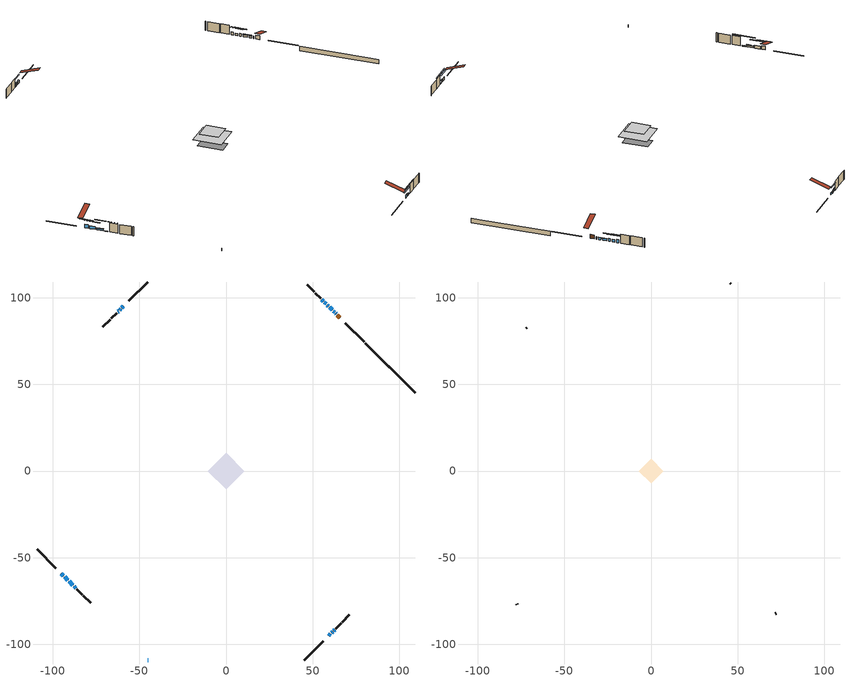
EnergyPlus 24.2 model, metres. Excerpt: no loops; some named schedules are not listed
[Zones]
conditioned space
 floor outside (Floor1 construction): -2.74,0 0,2.74 2.74,0 0,-2.74 z0.56
 floor adiabatic (AdiabaticFloorConstruction): -10.41,0 0,10.41 10.41,0 0,-10.41 z3
 floor foundation (Slab1 construction): -7.17,2.17 -2.17,7.17 7.17,-2.17 2.17,-7.17 z-1.85
 wall outside (RimJoist1 construction): 45.2,-109.12 56.11,-98.21 / -109.12,-45.2 -98.21,-56.11 / -45.2,109.12 -56.11,98.21 / 79.8,74.52 68.89,85.43 z0.56:0.86
 wall outside (AdiabaticWallConstruction 1): 65.78,88.54 64.27,90.05 z0.56:2.59
 wall outside (AdiabaticWallConstruction): 63.62,90.71 63.33,90.99 / -45.2,-109.12 -44.99,-109.12 z0.56:1.78; 59.22,-95.1 60.26,-94.06 / -93.22,-61.1 -91.28,-63.04 z0.56:2.08; 60.92,-93.4 61.53,-92.79 z0.56:1.48; -95.1,-59.22 -93.88,-60.44 z0.56:2.54; 62.68,91.65 61.95,92.37 z0.56:1.68; 61.3,93.02 59.79,94.53 / -59.22,95.1 -60.08,94.24 z0.56:1.63; -90.62,-63.7 -88.36,-65.96 z0.56:1.47; 62.19,-92.14 62.69,-91.63 / -87.7,-66.62 -86.7,-67.62 z0.56:0.87; 59.13,95.19 58.48,95.84 / -60.74,93.58 -61.39,92.93 / -62.04,92.28 -62.51,91.81 z0.56:2.09; 57.83,96.49 56.86,97.46 z0.56:1.83; 56.2,98.12 55.34,98.98 z0.56:2.24
 wall outside (Wall1 construction): 63.35,-90.98 66.42,-87.9 / -86.04,-68.28 -82.96,-71.36 / -63.17,91.15 -66.25,88.07 / 54.68,99.64 51.6,102.72 z0.56:5.44
 wall outside (Wall2 construction): 67.08,-87.24 71.2,-83.12 / -82.31,-72.01 -78.19,-76.13 / -66.9,87.42 -71.02,83.3 / 50.95,103.37 46.83,107.49 z0.56:5.44
 wall foundation (FoundationWall1 construction): 80.46,73.86,-1.85 80.46,73.86,0.56 106.26,48.07,0.56 106.26,48.07,0.4 109.12,45.2,0.4 109.12,45.2,-1.85
 window (WindowConstruction 13): 63.61,90.71 63.33,90.99 z0.56:1.78
 window (WindowConstruction 5): 59.22,-95.1 60.26,-94.06 z0.56:2.08
 window (WindowConstruction 6): 60.92,-93.4 61.53,-92.79 z0.56:1.47
 window (WindowConstruction 7): -95.1,-59.22 -93.88,-60.44 z0.56:2.54
 window (WindowConstruction 8): -93.22,-61.1 -91.28,-63.04 z0.56:2.08
 window (WindowConstruction 9): 62.67,91.65 61.95,92.37 z0.56:1.68
 window (WindowConstruction 10): 61.3,93.02 59.79,94.53 z0.56:1.63
 window (WindowConstruction 11): -59.22,95.1 -60.08,94.24 z0.56:1.63
 window (WindowConstruction 12): -90.62,-63.7 -88.36,-65.96 z0.56:1.47
 window (WindowConstruction 14): -45.2,-109.12 -44.99,-109.12 z0.56:1.78
 window (WindowConstruction 15): 62.19,-92.13 62.69,-91.63 z0.56:0.86
 window (WindowConstruction 16): -87.7,-66.62 -86.7,-67.62 z0.56:0.86
 window (WindowConstruction): 59.13,95.19 58.49,95.84 z0.56:2.08
 window (WindowConstruction 1): 57.83,96.49 56.86,97.46 z0.56:1.83
 window (WindowConstruction 2): 56.2,98.12 55.34,98.98 z0.56:2.24
 window (WindowConstruction 3): -60.74,93.58 -61.39,92.93 z0.56:2.08
 window (WindowConstruction 4): -62.04,92.28 -62.51,91.81 z0.56:2.08
 door (Door): 65.78,88.54 64.27,90.05 z0.56:2.59
 ceiling adiabatic (AdiabaticFloorConstruction): 0,-10.41 10.41,0 0,10.41 -10.41,0 z3
attic - vented
 floor to conditioned space (Floor2 construction Reversed): -7,0 0,7 7,0 0,-7 z5.44
 wall outside (Wall3 construction): 71.86,-82.47 72.17,-82.15 / -77.53,-76.79 -77.22,-77.1 / -71.68,82.64 -71.99,82.33 / 46.17,108.15 45.86,108.46 z0.56:5.44
 roof outside (Roof1 construction): 58.57,-95.76,5.44 51.75,-88.94,8.65 49.95,-90.74,8.65 56.77,-97.55,5.44; -95.76,-58.57,5.44 -88.94,-51.75,8.65 -90.74,-49.95,8.65 -97.55,-56.77,5.44; -58.57,95.76,5.44 -51.75,88.94,8.65 -49.95,90.74,8.65 -56.77,97.55,5.44; 66.43,87.89,5.44 59.62,81.07,8.65 61.41,79.27,8.65 68.23,86.09,5.44
shading: 62.11,-92.21 57.38,-96.94 57.67,-97.24 62.4,-92.5 z4.69; 61.67,-92.65 60.78,-93.54 61.07,-93.83 61.96,-92.94 z1.68; -92.03,-62.29 -96.94,-57.38 -97.24,-57.67 -92.32,-62.58 z5.15; -89.44,-64.89 -95.07,-59.26 -95.36,-59.55 -89.73,-65.18 z4.69; 61.81,92.51 62.82,91.5 63.11,91.8 62.1,92.8 z1.88; 59.65,94.67 61.44,92.88 61.73,93.17 59.94,94.97 z1.83; -60.23,94.09 -59.08,95.24 -59.37,95.53 -60.52,94.39 z1.83; -88.22,-66.1 -90.77,-63.56 -91.06,-63.85 -88.51,-66.39 z1.68; 66.37,-87.96 58.51,-95.81 58.8,-96.1 66.66,-88.25 z6.06; -83.02,-71.3 -91.38,-62.94 -91.67,-63.23 -83.31,-71.59 z6.06; 56.64,97.68 60.98,93.34 61.27,93.64 56.93,97.97 z4.69; 55.01,99.31 59.67,94.65 59.96,94.94 55.3,99.6 z4.44; 53.49,100.83 58.05,96.28 58.34,96.57 53.79,101.12 z4.85; -63.23,91.09 -58.9,95.43 -59.19,95.72 -63.52,91.38 z4.69; -62.65,91.67 -61.9,92.42 -62.19,92.71 -62.95,91.96 z2.29
[Building]
Building 1: Terrain=Suburbs
[Site:Location]
Toronto City Centre_ON: Latitude {deg}=43.63; Longitude {deg}=-79.39; Time Zone {hr}=-5; Elevation {m}=77; Keep Site Location Information=Yes
[Site:GroundTemperature:Shallow]
5.01852, 3.26908, 3.12898, 3.95918, 7.29196, 10.6092, 13.4851, 15.3069, 15.4617, 13.9799, 11.1774, 7.9619
[Site:WaterMainsTemperature]
Calculation Method=Schedule; Temperature Schedule=mains temperature schedule
[Material] Roughness=Rough; Thermal Absorptance=0.9
Name | Thickness {m} | Conductivity {W/m-K} | Density {kg/m3} | Specific Heat {J/kg-K} | Solar Absorptance | Visible Absorptance
asphalt or fiberglass shingles | 0.00635 | 0.162714 | 1121.4 | 1465.45 | 0.4 | 0.4
ceiling loosefill ins | 0.169333 | 0.0480833 | 16.02 | 1046.75 | 0.7 | 0.7
ceiling stud and cavity | 0.1397 | 0.0971079 | 65.682 | 1177.47 | 0.7 | 0.7
concrete 4.0 in. | 0.1016 | 1.803125 | 2242.8 | 837.4 | 0.7 | 0.7
concrete 8.0 in. | 0.2032 | 1.803125 | 2242.8 | 837.4 | 0.7 | 0.7
door material | 0.04445 | 0.053851 | 512.64 | 1214.23 | 0.7 | 0.7
exterior vertical ins | 0.0513185 | 0.029427 | 32.04 | 1214.23 | 0.7 | 0.7
floor covering | 0.0127 | 0.0433444 | 54.468 | 1339.84 | 0.6 | 0.6
floor rigid ins | 0.103632 | 0.029427 | 32.04 | 1214.23 | 0.7 | 0.7
floor rigid ins 1; wall rigid ins 1 | 0.512978 | 0.029427 | 32.04 | 1214.23 | 0.7 | 0.7
floor stud and cavity | 0.1397 | 0.122586 | 92.3553 | 1139.71 | 0.7 | 0.7
floor stud and cavity 1 | 0.1397 | 1.75129 | 37.0049 | 1207.88 | 0.7 | 0.7
furniture material conditioned space 1 | 0.1524 | 0.115458 | 640.8 | 1214.23 | 0.6 | 0.6
gypsum board | 0.0127 | 0.160291 | 801 | 837.4 | 0.6 | 0.6
gypsum board 1 | 0.0127 | 0.160291 | 801 | 837.4 | 0.7 | 0.7
osb sheathing 0.5 in. | 0.0127 | 0.115458 | 512.64 | 1214.23 | 0.7 | 0.7
osb sheathing 0.75 in. | 0.01905 | 0.115458 | 512.64 | 1214.23 | 0.7 | 0.7
osb sheathing 2.0 in. | 0.0508 | 0.115458 | 512.64 | 1214.23 | 0.7 | 0.7
rim joist rigid ins; wall rigid ins | 0.051816 | 0.029427 | 32.04 | 1214.23 | 0.7 | 0.7
rim joist stud and cavity | 0.0508 | 0.0347766 | 125.044 | 1163.47 | 0.6 | 0.6
slab rigid ins | 0.00623191 | 0.029427 | 32.04 | 1214.23 | 0.7 | 0.7
wall stud and cavity | 0.1397 | 0.162248 | 139.0536 | 1170.24 | 0.7 | 0.7
wall stud and cavity 1 | 0.1397 | 0.161917 | 139.0536 | 1170.24 | 0.7 | 0.7
wall stud and cavity 2 | 0.0889 | 6.9971 | 50.32683 | 1063.81 | 0.6 | 0.6
wall stud and cavity 3 | 0.0889 | 0.380278 | 52.3479 | 1209.89 | 0.7 | 0.7
wall stud and cavity 4 | 0.0889 | 0.391764 | 83.0341 | 1211.67 | 0.7 | 0.7
wood siding | 0.0254 | 0.102417 | 544.68 | 1172.36 | 0.4 | 0.4
wood siding 1 | 0.00254 | 0.102417 | 544.68 | 1172.36 | 0.4 | 0.4
wood siding 2; wood siding 3; wood siding 4 | 0.0254 | 0.102417 | 544.68 | 1172.36 | 0.7 | 0.7
[WindowMaterial:SimpleGlazingSystem]
Name | U-Factor {W/m2-K} | Solar Heat Gain Coefficient
WindowMaterial | 2.961077 | 0.6
WindowMaterial 1 | 2.87193 | 0.67
WindowMaterial 10 | 2.8867 | 0.66
WindowMaterial 11 | 2.90373 | 0.64
WindowMaterial 12 | 3.07975 | 0.51
WindowMaterial 13 | 2.99685 | 0.54
WindowMaterial 14 | 3.03943 | 0.5
WindowMaterial 2 | 2.86512 | 0.68
WindowMaterial 3 | 2.91622 | 0.64
WindowMaterial 4 | 2.85944 | 0.68
WindowMaterial 5 | 2.91622 | 0.63
WindowMaterial 6 | 2.94631 | 0.59
WindowMaterial 7 | 2.86285 | 0.68
WindowMaterial 8 | 2.95483 | 0.6
WindowMaterial 9 | 2.86625 | 0.68
[Construction]
AdiabaticFloorConstruction: floor stud and cavity 1, floor rigid ins 1, osb sheathing 0.75 in., floor covering
AdiabaticWallConstruction: wood siding 3, wall rigid ins 1, wall stud and cavity 3, gypsum board
AdiabaticWallConstruction 1: wood siding 4, wall rigid ins 1, wall stud and cavity 3, gypsum board
Door: door material
Floor1 construction: floor stud and cavity, floor rigid ins, osb sheathing 0.75 in., floor covering
Floor2 construction Reversed: gypsum board, ceiling stud and cavity, ceiling loosefill ins
FoundationWall1 construction: concrete 8.0 in., gypsum board 1
furniture construction conditioned space 1: furniture material conditioned space 1
PartitionWallConstruction: gypsum board, wall stud and cavity 4, gypsum board
RimJoist1 construction: wood siding 2, rim joist rigid ins, osb sheathing 2.0 in., rim joist stud and cavity
Roof1 construction: asphalt or fiberglass shingles
Slab1 construction: slab rigid ins, concrete 4.0 in.
Wall1 construction: wood siding, wall rigid ins, osb sheathing 0.5 in., wall stud and cavity, gypsum board
Wall2 construction: wood siding, wall rigid ins, osb sheathing 0.5 in., wall stud and cavity 1, gypsum board
Wall3 construction: wood siding 1, wall stud and cavity 2
WindowConstruction; WindowConstruction 3: WindowMaterial
WindowConstruction 1: WindowMaterial 1
WindowConstruction 10: WindowMaterial 9
WindowConstruction 11: WindowMaterial 10
WindowConstruction 12: WindowMaterial 11
WindowConstruction 13: WindowMaterial 12
WindowConstruction 14: WindowMaterial 13
WindowConstruction 15; WindowConstruction 16: WindowMaterial 14
WindowConstruction 2: WindowMaterial 2
WindowConstruction 4: WindowMaterial 3
WindowConstruction 5: WindowMaterial 4
WindowConstruction 6: WindowMaterial 5
WindowConstruction 7: WindowMaterial 6
WindowConstruction 8: WindowMaterial 7
WindowConstruction 9: WindowMaterial 8
[Zone] Multiplier=1; Part of Total Floor Area=Yes
Name | Volume {m3}
attic - vented | 51.108
conditioned space | 818.8
[Space]
Name | Zone | Volume {m3}
attic - vented 1 | attic - vented | 51.108
conditioned space 1 | conditioned space | 818.8
[ZoneInfiltration:EffectiveLeakageArea]
infil attic - vented 1: Zone or Space=attic - vented 1; Schedule=Always On Discrete; Effective Air Leakage Area {cm2}=4125.05; Stack Coefficient=0.000562589; Wind Coefficient=1.60257e-05
[ZoneMixing]
whole house fan mix: Zone or Space=attic - vented; Schedule=Always On Continuous; Design Flow Rate Calculation Method=Flow/Zone; Design Flow Rate {m3/s}=0; Source Zone or Space=conditioned space
[SurfaceProperty:ExposedFoundationPerimeter]
Slab1: Exposed Perimeter Calculation Method=TotalExposedPerimeter; Total Exposed Perimeter {m}=40.538
[InternalMass] Zone or ZoneList=conditioned space; Space or SpaceList=conditioned space 1
Name | Construction | Surface Area {m2}
furniture mass conditioned space 1 | furniture construction conditioned space 1 | 129.968
partition wall mass | PartitionWallConstruction | 324.92
[Lights]
interior lighting: Zone or ZoneList or Space or SpaceList=conditioned space 1; Schedule=interior lighting schedule; Design Level Calculation Method=LightingLevel; Lighting Level {W}=343.2; Return Air Fraction=0; Fraction Radiant=0.6; Fraction Visible=0.2; Fraction Replaceable=1
[People]
occupants: Zone or ZoneList or Space or SpaceList=conditioned space 1; Number of People Schedule=occupants schedule; Number of People Calculation Method=People; Number of People=3; Fraction Radiant=0.314171; Sensible Heat Fraction=0.56303; Activity Level Schedule=occupants activity schedule; Carbon Dioxide Generation Rate {m3/s-W}=0; Enable ASHRAE 55 Comfort Warnings=No; Mean Radiant Temperature Calculation Type=EnclosureAveraged
[ElectricEquipment] Zone or ZoneList or Space or SpaceList=conditioned space 1; Design Level Calculation Method=EquipmentLevel
Name | Schedule | Design Level {W} | Fraction Latent | Fraction Radiant | Fraction Lost
clothes dryer | clothes dryer schedule | 140.772 | 0.015 | 0.081 | 0.85
clothes washer | clothes washer schedule | 32.1985 | 0.03 | 0.162 | 0.7
cooking range | cooking range schedule | 215.147 | 0.08 | 0.432 | 0.2
dishwasher | dishwasher schedule | 66.8632 | 0.3 | 0.18 | 0.4
fridge | fridge schedule | 72.9452 | 0 | 0.6 | 0
mech vent bath fan 0 | mech vent bath fan 0 schedule | 50.2 | 0 | 0 | 1
mech vent bath fan 1 | mech vent bath fan 1 schedule | 50.2 | 0 | 0 | 1
mech vent house fan | mech vent house fan schedule | 0 | 0 | 0 | 1
mech vent house fan cfis | mech vent house fan cfis schedule | 0 | 0 | 0 | 0
mech vent range fan 0 | mech vent range fan 0 schedule | 57 | 0 | 0 | 1
misc plug loads | misc plug loads schedule | 494.7 | 0.045 | 0.513 | 0.1
whole house fan | Always On Discrete | 0 | 0 | 0 | 1
[OtherEquipment] Zone or ZoneList or Space or SpaceList=conditioned space 1; Design Level Calculation Method=EquipmentLevel
Name | Fuel Type | Schedule | Design Level {W} | Fraction Latent | Fraction Radiant | Fraction Lost
clothes dryer 1 | Electricity | clothes dryer schedule | 0 | 0.015 | 0.081 | 0.85
cooking range 1 | Electricity | cooking range schedule | 0 | 0.08 | 0.432 | 0.2
general water use latent | None | general water use schedule | 62.594 | 1 | 0 | 0
general water use sensible | None | general water use schedule | -61.6891 | 0 | 0.6 | 0
mech vent house fan latent load | None | Always On Discrete | 0 | 1 | 0 | 0
mech vent house fan sensible load | None | Always On Discrete | 0 | 0 | 0 | 0
water heater energy adjustment1 | NaturalGas | Always On Discrete | 0.01 | 0 | 0 | 1
[ZoneInfiltration:DesignFlowRate] Zone or ZoneList or Space or SpaceList=conditioned space 1; Schedule=Always On Discrete; Design Flow Rate Calculation Method=Flow/Zone; Design Flow Rate {m3/s}=0
infil flow; natural vent flow; whole house fan flow
[Foundation:Kiva]
Foundation Kiva 1: Initial Indoor Air Temperature {C}=18; Wall Height Above Grade {m}=0.559979; Wall Depth Below Slab {m}=0.2032; Custom Block Material Name 1=exterior vertical ins; Custom Block Depth 1 {m}=2.40999; Custom Block X Position 1 {m}=0.2159; Custom Block Z Position 1 {m}=0
[Foundation:Kiva:Settings]
Soil Conductivity {W/m-K}=0.849921; Soil Density {kg/m3}=1842.3; Soil Specific Heat {J/kg-K}=418.7; Ground Solar Absorptivity=0.9; Ground Thermal Absorptivity=0.9; Ground Surface Roughness {m}=0.03; Far-Field Width {m}=40; Deep-Ground Boundary Condition=ZeroFlux; Deep-Ground Depth {m}=40; Minimum Cell Dimension {m}=0.2; Maximum Cell Growth Coefficient=3; Simulation Timestep=Timestep
[Exterior:Lights]
exterior lighting: Schedule=exterior lighting schedule; Design Level {W}=75.6
[Schedule:Constant]
Name | Hourly Value
Always On Continuous; mech vent house fan schedule; mech vent house fan cfis schedule; Always On Discrete | 1
occupants activity schedule | 117.228
fridge schedule | 0
[Schedule:Week:Daily]
interior lighting schedule Week Rule - Jan1-Jan27: interior lighting schedule day, interior lighting schedule day, interior lighting schedule day, interior lighting schedule day, interior lighting schedule day, interior lighting schedule day, interior lighting schedule day, interior lighting schedule default day, interior lighting schedule default day, interior lighting schedule default day, interior lighting schedule default day, interior lighting schedule default day
interior lighting schedule Week Rule - Jan28-Feb3: interior lighting schedule day, interior lighting schedule day, interior lighting schedule day, interior lighting schedule day, interior lighting schedule day 1, interior lighting schedule day 1, interior lighting schedule day 1, interior lighting schedule default day, interior lighting schedule default day, interior lighting schedule default day, interior lighting schedule default day, interior lighting schedule default day
interior lighting schedule Week Rule - Feb4-Feb24: interior lighting schedule day 1, interior lighting schedule day 1, interior lighting schedule day 1, interior lighting schedule day 1, interior lighting schedule day 1, interior lighting schedule day 1, interior lighting schedule day 1, interior lighting schedule default day, interior lighting schedule default day, interior lighting schedule default day, interior lighting schedule default day, interior lighting schedule default day
interior lighting schedule Week Rule - Feb25-Mar3: interior lighting schedule day 1, interior lighting schedule day 1, interior lighting schedule day 1, interior lighting schedule day 1, interior lighting schedule day 2, interior lighting schedule day 2, interior lighting schedule day 2, interior lighting schedule default day, interior lighting schedule default day, interior lighting schedule default day, interior lighting schedule default day, interior lighting schedule default day
interior lighting schedule Week Rule - Mar4-Mar31: interior lighting schedule day 2, interior lighting schedule day 2, interior lighting schedule day 2, interior lighting schedule day 2, interior lighting schedule day 2, interior lighting schedule day 2, interior lighting schedule day 2, interior lighting schedule default day, interior lighting schedule default day, interior lighting schedule default day, interior lighting schedule default day, interior lighting schedule default day
interior lighting schedule Week Rule - Apr1-Apr28: interior lighting schedule day 3, interior lighting schedule day 3, interior lighting schedule day 3, interior lighting schedule day 3, interior lighting schedule day 3, interior lighting schedule day 3, interior lighting schedule day 3, interior lighting schedule default day, interior lighting schedule default day, interior lighting schedule default day, interior lighting schedule default day, interior lighting schedule default day
interior lighting schedule Week Rule - Apr29-May5: interior lighting schedule day 3, interior lighting schedule day 3, interior lighting schedule day 4, interior lighting schedule day 4, interior lighting schedule day 4, interior lighting schedule day 4, interior lighting schedule day 4, interior lighting schedule default day, interior lighting schedule default day, interior lighting schedule default day, interior lighting schedule default day, interior lighting schedule default day
interior lighting schedule Week Rule - May6-May26: interior lighting schedule day 4, interior lighting schedule day 4, interior lighting schedule day 4, interior lighting schedule day 4, interior lighting schedule day 4, interior lighting schedule day 4, interior lighting schedule day 4, interior lighting schedule default day, interior lighting schedule default day, interior lighting schedule default day, interior lighting schedule default day, interior lighting schedule default day
interior lighting schedule Week Rule - May27-Jun2: interior lighting schedule day 4, interior lighting schedule day 4, interior lighting schedule day 4, interior lighting schedule day 4, interior lighting schedule day 4, interior lighting schedule day 5, interior lighting schedule day 5, interior lighting schedule default day, interior lighting schedule default day, interior lighting schedule default day, interior lighting schedule default day, interior lighting schedule default day
interior lighting schedule Week Rule - Jun3-Jun30: interior lighting schedule day 5, interior lighting schedule day 5, interior lighting schedule day 5, interior lighting schedule day 5, interior lighting schedule day 5, interior lighting schedule day 5, interior lighting schedule day 5, interior lighting schedule default day, interior lighting schedule default day, interior lighting schedule default day, interior lighting schedule default day, interior lighting schedule default day
interior lighting schedule Week Rule - Jul1-Jul28: interior lighting schedule day 6, interior lighting schedule day 6, interior lighting schedule day 6, interior lighting schedule day 6, interior lighting schedule day 6, interior lighting schedule day 6, interior lighting schedule day 6, interior lighting schedule default day, interior lighting schedule default day, interior lighting schedule default day, interior lighting schedule default day, interior lighting schedule default day
interior lighting schedule Week Rule - Jul29-Aug4: interior lighting schedule day 6, interior lighting schedule day 6, interior lighting schedule day 6, interior lighting schedule day 7, interior lighting schedule day 7, interior lighting schedule day 7, interior lighting schedule day 7, interior lighting schedule default day, interior lighting schedule default day, interior lighting schedule default day, interior lighting schedule default day, interior lighting schedule default day
interior lighting schedule Week Rule - Aug5-Aug25: interior lighting schedule day 7, interior lighting schedule day 7, interior lighting schedule day 7, interior lighting schedule day 7, interior lighting schedule day 7, interior lighting schedule day 7, interior lighting schedule day 7, interior lighting schedule default day, interior lighting schedule default day, interior lighting schedule default day, interior lighting schedule default day, interior lighting schedule default day
interior lighting schedule Week Rule - Aug26-Sep1: interior lighting schedule day 7, interior lighting schedule day 7, interior lighting schedule day 7, interior lighting schedule day 7, interior lighting schedule day 7, interior lighting schedule day 7, interior lighting schedule day 8, interior lighting schedule default day, interior lighting schedule default day, interior lighting schedule default day, interior lighting schedule default day, interior lighting schedule default day
interior lighting schedule Week Rule - Sep2-Sep29: interior lighting schedule day 8, interior lighting schedule day 8, interior lighting schedule day 8, interior lighting schedule day 8, interior lighting schedule day 8, interior lighting schedule day 8, interior lighting schedule day 8, interior lighting schedule default day, interior lighting schedule default day, interior lighting schedule default day, interior lighting schedule default day, interior lighting schedule default day
interior lighting schedule Week Rule - Sep30-Oct6: interior lighting schedule day 8, interior lighting schedule day 9, interior lighting schedule day 9, interior lighting schedule day 9, interior lighting schedule day 9, interior lighting schedule day 9, interior lighting schedule day 9, interior lighting schedule default day, interior lighting schedule default day, interior lighting schedule default day, interior lighting schedule default day, interior lighting schedule default day
interior lighting schedule Week Rule - Oct7-Oct27: interior lighting schedule day 9, interior lighting schedule day 9, interior lighting schedule day 9, interior lighting schedule day 9, interior lighting schedule day 9, interior lighting schedule day 9, interior lighting schedule day 9, interior lighting schedule default day, interior lighting schedule default day, interior lighting schedule default day, interior lighting schedule default day, interior lighting schedule default day
interior lighting schedule Week Rule - Oct28-Nov3: interior lighting schedule day 9, interior lighting schedule day 9, interior lighting schedule day 9, interior lighting schedule day 9, interior lighting schedule day 10, interior lighting schedule day 10, interior lighting schedule day 10, interior lighting schedule default day, interior lighting schedule default day, interior lighting schedule default day, interior lighting schedule default day, interior lighting schedule default day
interior lighting schedule Week Rule - Nov4-Nov24: interior lighting schedule day 10, interior lighting schedule day 10, interior lighting schedule day 10, interior lighting schedule day 10, interior lighting schedule day 10, interior lighting schedule day 10, interior lighting schedule day 10, interior lighting schedule default day, interior lighting schedule default day, interior lighting schedule default day, interior lighting schedule default day, interior lighting schedule default day
interior lighting schedule Week Rule - Nov25-Dec1: interior lighting schedule day 10, interior lighting schedule day 10, interior lighting schedule day 10, interior lighting schedule day 10, interior lighting schedule day 10, interior lighting schedule day 10, interior lighting schedule day 11, interior lighting schedule default day, interior lighting schedule default day, interior lighting schedule default day, interior lighting schedule default day, interior lighting schedule default day
interior lighting schedule Week Rule - Dec2-Dec31: interior lighting schedule day 11, interior lighting schedule day 11, interior lighting schedule day 11, interior lighting schedule day 11, interior lighting schedule day 11, interior lighting schedule day 11, interior lighting schedule day 11, interior lighting schedule default day, interior lighting schedule default day, interior lighting schedule default day, interior lighting schedule default day, interior lighting schedule default day
occupants schedule Week Rule - Jan1-Dec31: occupants schedule day, occupants schedule day, occupants schedule day, occupants schedule day, occupants schedule day, occupants schedule day, occupants schedule day, occupants schedule default day, occupants schedule default day, occupants schedule default day, occupants schedule default day, occupants schedule default day
clothes dryer schedule Week Rule - Jan1-Dec31: clothes dryer schedule day, clothes dryer schedule day, clothes dryer schedule day, clothes dryer schedule day, clothes dryer schedule day, clothes dryer schedule day, clothes dryer schedule day, clothes dryer schedule default day, clothes dryer schedule default day, clothes dryer schedule default day, clothes dryer schedule default day, clothes dryer schedule default day
clothes washer schedule Week Rule - Jan1-Dec31: clothes washer schedule day, clothes washer schedule day, clothes washer schedule day, clothes washer schedule day, clothes washer schedule day, clothes washer schedule day, clothes washer schedule day, clothes washer schedule default day, clothes washer schedule default day, clothes washer schedule default day, clothes washer schedule default day, clothes washer schedule default day
cooking range schedule Week Rule - Jan1-Dec31: cooking range schedule day, cooking range schedule day, cooking range schedule day, cooking range schedule day, cooking range schedule day, cooking range schedule day, cooking range schedule day, cooking range schedule default day, cooking range schedule default day, cooking range schedule default day, cooking range schedule default day, cooking range schedule default day
dishwasher schedule Week Rule - Jan1-Dec31: dishwasher schedule day, dishwasher schedule day, dishwasher schedule day, dishwasher schedule day, dishwasher schedule day, dishwasher schedule day, dishwasher schedule day, dishwasher schedule default day, dishwasher schedule default day, dishwasher schedule default day, dishwasher schedule default day, dishwasher schedule default day
mech vent bath fan 0 schedule Week Rule - Jan1-Dec31: mech vent bath fan 0 schedule day, mech vent bath fan 0 schedule day, mech vent bath fan 0 schedule day, mech vent bath fan 0 schedule day, mech vent bath fan 0 schedule day, mech vent bath fan 0 schedule day, mech vent bath fan 0 schedule day, mech vent bath fan 0 schedule default day, mech vent bath fan 0 schedule default day, mech vent bath fan 0 schedule default day, mech vent bath fan 0 schedule default day, mech vent bath fan 0 schedule default day
mech vent bath fan 1 schedule Week Rule - Jan1-Dec31: mech vent bath fan 1 schedule day, mech vent bath fan 1 schedule day, mech vent bath fan 1 schedule day, mech vent bath fan 1 schedule day, mech vent bath fan 1 schedule day, mech vent bath fan 1 schedule day, mech vent bath fan 1 schedule day, mech vent bath fan 1 schedule default day, mech vent bath fan 1 schedule default day, mech vent bath fan 1 schedule default day, mech vent bath fan 1 schedule default day, mech vent bath fan 1 schedule default day
mech vent range fan 0 schedule Week Rule - Jan1-Dec31: mech vent range fan 0 schedule day, mech vent range fan 0 schedule day, mech vent range fan 0 schedule day, mech vent range fan 0 schedule day, mech vent range fan 0 schedule day, mech vent range fan 0 schedule day, mech vent range fan 0 schedule day, mech vent range fan 0 schedule default day, mech vent range fan 0 schedule default day, mech vent range fan 0 schedule default day, mech vent range fan 0 schedule default day, mech vent range fan 0 schedule default day
misc plug loads schedule Week Rule - Jan1-Dec31: misc plug loads schedule day, misc plug loads schedule day, misc plug loads schedule day, misc plug loads schedule day, misc plug loads schedule day, misc plug loads schedule day, misc plug loads schedule day, misc plug loads schedule default day, misc plug loads schedule default day, misc plug loads schedule default day, misc plug loads schedule default day, misc plug loads schedule default day
general water use schedule Week Rule - Jan1-Dec31: general water use schedule day, general water use schedule day, general water use schedule day, general water use schedule day, general water use schedule day, general water use schedule day, general water use schedule day, general water use schedule default day, general water use schedule default day, general water use schedule default day, general water use schedule default day, general water use schedule default day
exterior lighting schedule Week Rule - Jan1-Jan27: exterior lighting schedule day, exterior lighting schedule day, exterior lighting schedule day, exterior lighting schedule day, exterior lighting schedule day, exterior lighting schedule day, exterior lighting schedule day, exterior lighting schedule default day, exterior lighting schedule default day, exterior lighting schedule default day, exterior lighting schedule default day, exterior lighting schedule default day
exterior lighting schedule Week Rule - Jan28-Feb3: exterior lighting schedule day, exterior lighting schedule day, exterior lighting schedule day, exterior lighting schedule day, exterior lighting schedule day 1, exterior lighting schedule day 1, exterior lighting schedule day 1, exterior lighting schedule default day, exterior lighting schedule default day, exterior lighting schedule default day, exterior lighting schedule default day, exterior lighting schedule default day
exterior lighting schedule Week Rule - Feb4-Feb24: exterior lighting schedule day 1, exterior lighting schedule day 1, exterior lighting schedule day 1, exterior lighting schedule day 1, exterior lighting schedule day 1, exterior lighting schedule day 1, exterior lighting schedule day 1, exterior lighting schedule default day, exterior lighting schedule default day, exterior lighting schedule default day, exterior lighting schedule default day, exterior lighting schedule default day
exterior lighting schedule Week Rule - Feb25-Mar3: exterior lighting schedule day 1, exterior lighting schedule day 1, exterior lighting schedule day 1, exterior lighting schedule day 1, exterior lighting schedule day 2, exterior lighting schedule day 2, exterior lighting schedule day 2, exterior lighting schedule default day, exterior lighting schedule default day, exterior lighting schedule default day, exterior lighting schedule default day, exterior lighting schedule default day
exterior lighting schedule Week Rule - Mar4-Mar31: exterior lighting schedule day 2, exterior lighting schedule day 2, exterior lighting schedule day 2, exterior lighting schedule day 2, exterior lighting schedule day 2, exterior lighting schedule day 2, exterior lighting schedule day 2, exterior lighting schedule default day, exterior lighting schedule default day, exterior lighting schedule default day, exterior lighting schedule default day, exterior lighting schedule default day
exterior lighting schedule Week Rule - Apr1-Apr28: exterior lighting schedule day 3, exterior lighting schedule day 3, exterior lighting schedule day 3, exterior lighting schedule day 3, exterior lighting schedule day 3, exterior lighting schedule day 3, exterior lighting schedule day 3, exterior lighting schedule default day, exterior lighting schedule default day, exterior lighting schedule default day, exterior lighting schedule default day, exterior lighting schedule default day
exterior lighting schedule Week Rule - Apr29-May5: exterior lighting schedule day 3, exterior lighting schedule day 3, exterior lighting schedule day 4, exterior lighting schedule day 4, exterior lighting schedule day 4, exterior lighting schedule day 4, exterior lighting schedule day 4, exterior lighting schedule default day, exterior lighting schedule default day, exterior lighting schedule default day, exterior lighting schedule default day, exterior lighting schedule default day
exterior lighting schedule Week Rule - May6-May26: exterior lighting schedule day 4, exterior lighting schedule day 4, exterior lighting schedule day 4, exterior lighting schedule day 4, exterior lighting schedule day 4, exterior lighting schedule day 4, exterior lighting schedule day 4, exterior lighting schedule default day, exterior lighting schedule default day, exterior lighting schedule default day, exterior lighting schedule default day, exterior lighting schedule default day
exterior lighting schedule Week Rule - May27-Jun2: exterior lighting schedule day 4, exterior lighting schedule day 4, exterior lighting schedule day 4, exterior lighting schedule day 4, exterior lighting schedule day 4, exterior lighting schedule day 5, exterior lighting schedule day 5, exterior lighting schedule default day, exterior lighting schedule default day, exterior lighting schedule default day, exterior lighting schedule default day, exterior lighting schedule default day
exterior lighting schedule Week Rule - Jun3-Jun30: exterior lighting schedule day 5, exterior lighting schedule day 5, exterior lighting schedule day 5, exterior lighting schedule day 5, exterior lighting schedule day 5, exterior lighting schedule day 5, exterior lighting schedule day 5, exterior lighting schedule default day, exterior lighting schedule default day, exterior lighting schedule default day, exterior lighting schedule default day, exterior lighting schedule default day
[Schedule:Year]
interior lighting schedule: interior lighting schedule Week Rule - Jan1-Jan27, 1, 1, 1, 27, interior lighting schedule Week Rule - Jan28-Feb3, 1, 28, 2, 3, interior lighting schedule Week Rule - Feb4-Feb24, 2, 4, 2, 24, interior lighting schedule Week Rule - Feb25-Mar3, 2, 25, 3, 3, interior lighting schedule Week Rule - Mar4-Mar31, 3, 4, 3, 31, interior lighting schedule Week Rule - Apr1-Apr28, 4, 1, 4, 28, interior lighting schedule Week Rule - Apr29-May5, 4, 29, 5, 5, interior lighting schedule Week Rule - May6-May26, 5, 6, 5, 26, interior lighting schedule Week Rule - May27-Jun2, 5, 27, 6, 2, interior lighting schedule Week Rule - Jun3-Jun30, 6, 3, 6, 30, interior lighting schedule Week Rule - Jul1-Jul28, 7, 1, 7, 28, interior lighting schedule Week Rule - Jul29-Aug4, 7, 29, 8, 4, interior lighting schedule Week Rule - Aug5-Aug25, 8, 5, 8, 25, interior lighting schedule Week Rule - Aug26-Sep1, 8, 26, 9, 1, interior lighting schedule Week Rule - Sep2-Sep29, 9, 2, 9, 29, interior lighting schedule Week Rule - Sep30-Oct6, 9, 30, 10, 6, interior lighting schedule Week Rule - Oct7-Oct27, 10, 7, 10, 27, interior lighting schedule Week Rule - Oct28-Nov3, 10, 28, 11, 3, interior lighting schedule Week Rule - Nov4-Nov24, 11, 4, 11, 24, interior lighting schedule Week Rule - Nov25-Dec1, 11, 25, 12, 1, interior lighting schedule Week Rule - Dec2-Dec31, 12, 2, 12, 31
occupants schedule: occupants schedule Week Rule - Jan1-Dec31, 1, 1, 12, 31
clothes dryer schedule: clothes dryer schedule Week Rule - Jan1-Dec31, 1, 1, 12, 31
clothes washer schedule: clothes washer schedule Week Rule - Jan1-Dec31, 1, 1, 12, 31
cooking range schedule: cooking range schedule Week Rule - Jan1-Dec31, 1, 1, 12, 31
dishwasher schedule: dishwasher schedule Week Rule - Jan1-Dec31, 1, 1, 12, 31
mech vent bath fan 0 schedule: mech vent bath fan 0 schedule Week Rule - Jan1-Dec31, 1, 1, 12, 31
mech vent bath fan 1 schedule: mech vent bath fan 1 schedule Week Rule - Jan1-Dec31, 1, 1, 12, 31
mech vent range fan 0 schedule: mech vent range fan 0 schedule Week Rule - Jan1-Dec31, 1, 1, 12, 31
misc plug loads schedule: misc plug loads schedule Week Rule - Jan1-Dec31, 1, 1, 12, 31
general water use schedule: general water use schedule Week Rule - Jan1-Dec31, 1, 1, 12, 31
exterior lighting schedule: exterior lighting schedule Week Rule - Jan1-Jan27, 1, 1, 1, 27, exterior lighting schedule Week Rule - Jan28-Feb3, 1, 28, 2, 3, exterior lighting schedule Week Rule - Feb4-Feb24, 2, 4, 2, 24, exterior lighting schedule Week Rule - Feb25-Mar3, 2, 25, 3, 3, exterior lighting schedule Week Rule - Mar4-Mar31, 3, 4, 3, 31, exterior lighting schedule Week Rule - Apr1-Apr28, 4, 1, 4, 28, exterior lighting schedule Week Rule - Apr29-May5, 4, 29, 5, 5, exterior lighting schedule Week Rule - May6-May26, 5, 6, 5, 26, exterior lighting schedule Week Rule - May27-Jun2, 5, 27, 6, 2, exterior lighting schedule Week Rule - Jun3-Jun30, 6, 3, 6, 30, exterior lighting schedule Week Rule - Jul1-Jul28, 7, 1, 7, 28, exterior lighting schedule Week Rule - Jul29-Aug4, 7, 29, 8, 4, exterior lighting schedule Week Rule - Aug5-Aug25, 8, 5, 8, 25, exterior lighting schedule Week Rule - Aug26-Sep1, 8, 26, 9, 1, exterior lighting schedule Week Rule - Sep2-Sep29, 9, 2, 9, 29, exterior lighting schedule Week Rule - Sep30-Oct6, 9, 30, 10, 6, exterior lighting schedule Week Rule - Oct7-Oct27, 10, 7, 10, 27, exterior lighting schedule Week Rule - Oct28-Nov3, 10, 28, 11, 3, exterior lighting schedule Week Rule - Nov4-Nov24, 11, 4, 11, 24, exterior lighting schedule Week Rule - Nov25-Dec1, 11, 25, 12, 1, exterior lighting schedule Week Rule - Dec2-Dec31, 12, 2, 12, 31
[Schedule:Compact]
mains temperature schedule: Through: 01/01, For: AllDays, Until: 24:00, 8.80333, Through: 01/02, For: AllDays, Until: 24:00, 8.74333, Through: 01/03, For: AllDays, Until: 24:00, 8.68389, Through: 01/04, For: AllDays, Until: 24:00, 8.62611, Through: 01/05, For: AllDays, Until: 24:00, 8.56944, Through: 01/06, For: AllDays, Until: 24:00, 8.51389, Through: 01/07, For: AllDays, Until: 24:00, 8.45944, Through: 01/08, For: AllDays, Until: 24:00, 8.40611, Through: 01/09, For: AllDays, Until: 24:00, 8.35389, Through: 01/10, For: AllDays, Until: 24:00, 8.30278, Through: 01/11, For: AllDays, Until: 24:00, 8.25333, Through: 01/12, For: AllDays, Until: 24:00, 8.205, Through: 01/13, For: AllDays, Until: 24:00, 8.15778, Through: 01/14, For: AllDays, Until: 24:00, 8.11222, Through: 01/15, For: AllDays, Until: 24:00, 8.06778, Through: 01/16, For: AllDays, Until: 24:00, 8.02444, Through: 01/17, For: AllDays, Until: 24:00, 7.98222, Through: 01/18, For: AllDays, Until: 24:00, 7.94167, Through: 01/19, For: AllDays, Until: 24:00, 7.90222, Through: 01/20, For: AllDays, Until: 24:00, 7.86444, Through: 01/21, For: AllDays, Until: 24:00, 7.82778, Through: 01/22, For: AllDays, Until: 24:00, 7.79278, Through: 01/23, For: AllDays, Until: 24:00, 7.75889, Through: 01/24, For: AllDays, Until: 24:00, 7.72667, Through: 01/25, For: AllDays, Until: 24:00, 7.69556, Through: 01/26, For: AllDays, Until: 24:00, 7.66611, Through: 01/27, For: AllDays, Until: 24:00, 7.63778, Through: 01/28, For: AllDays, Until: 24:00, 7.61111, Through: 01/29, For: AllDays, Until: 24:00, 7.58556, Through: 01/30, For: AllDays, Until: 24:00, 7.56167, Through: 01/31, For: AllDays, Until: 24:00, 7.53944, Through: 02/01, For: AllDays, Until: 24:00, 7.51833, Through: 02/02, For: AllDays, Until: 24:00, 7.49889, Through: 02/03, For: AllDays, Until: 24:00, 7.48111, Through: 02/04, For: AllDays, Until: 24:00, 7.46444, Through: 02/05, For: AllDays, Until: 24:00, 7.44944, Through: 02/06, For: AllDays, Until: 24:00, 7.43556, Through: 02/07, For: AllDays, Until: 24:00, 7.42333, Through: 02/08, For: AllDays, Until: 24:00, 7.41278, Through: 02/09, For: AllDays, Until: 24:00, 7.40389, Through: 02/10, For: AllDays, Until: 24:00, 7.39611, Through: 02/11, For: AllDays, Until: 24:00, 7.39, Through: 02/12, For: AllDays, Until: 24:00, 7.38556, Through: 02/13, For: AllDays, Until: 24:00, 7.38222, Through: 02/14, For: AllDays, Until: 24:00, 7.38056, Through: 02/15, For: AllDays, Until: 24:00, 7.38056, Through: 02/16, For: AllDays, Until: 24:00, 7.38222, Through: 02/17, For: AllDays, Until: 24:00, 7.385, Through: 02/18, For: AllDays, Until: 24:00, 7.38944, Through: 02/19, For: AllDays, Until: 24:00, 7.395, Through: 02/20, For: AllDays, Until: 24:00, 7.40278, Through: 02/21, For: AllDays, Until: 24:00, 7.41167, Through: 02/22, For: AllDays, Until: 24:00, 7.42222, Through: 02/23, For: AllDays, Until: 24:00, 7.43389, Through: 02/24, For: AllDays, Until: 24:00, 7.44722, Through: 02/25, For: AllDays, Until: 24:00, 7.46222, Through: 02/26, For: AllDays, Until: 24:00, 7.47833, Through: 02/27, For: AllDays, Until: 24:00, 7.49611, Through: 02/28, For: AllDays, Until: 24:00, 7.51556, Through: 03/01, For: AllDays, Until: 24:00, 7.53667, Through: 03/02, For: AllDays, Until: 24:00, 7.55889, Through: 03/03, For: AllDays, Until: 24:00, 7.58222, Through: 03/04, For: AllDays, Until: 24:00, 7.60722, Through: 03/05, For: AllDays, Until: 24:00, 7.63389, Through: 03/06, For: AllDays, Until: 24:00, 7.66222, Through: 03/07, For: AllDays, Until: 24:00, 7.69111, Through: 03/08, For: AllDays, Until: 24:00, 7.72222, Through: 03/09, For: AllDays, Until: 24:00, 7.75444, Through: 03/10, For: AllDays, Until: 24:00, 7.78778, Through: 03/11, For: AllDays, Until: 24:00, 7.82278, Through: 03/12, For: AllDays, Until: 24:00, 7.85944, Through: 03/13, For: AllDays, Until: 24:00, 7.89722, Through: 03/14, For: AllDays, Until: 24:00, 7.93611, Through: 03/15, For: AllDays, Until: 24:00, 7.97667, Through: 03/16, For: AllDays, Until: 24:00, 8.01833, Through: 03/17, For: AllDays, Until: 24:00, 8.06167, Through: 03/18, For: AllDays, Until: 24:00, 8.10611, Through: 03/19, For: AllDays, Until: 24:00, 8.15167, Through: 03/20, For: AllDays, Until: 24:00, 8.19833, Through: 03/21, For: AllDays, Until: 24:00, 8.24667, Through: 03/22, For: AllDays, Until: 24:00, 8.29611, Through: 03/23, For: AllDays, Until: 24:00, 8.34667, Through: 03/24, For: AllDays, Until: 24:00, 8.39889, Through: 03/25, For: AllDays, Until: 24:00, 8.45167, Through: 03/26, For: AllDays, Until: 24:00, 8.50611, Through: 03/27, For: AllDays, Until: 24:00, 8.56167, Through: 03/28, For: AllDays, Until: 24:00, 8.61833, Through: 03/29, For: AllDays, Until: 24:00, 8.67611, Through: 03/30, For: AllDays, Until: 24:00, 8.735, Through: 03/31, For: AllDays, Until: 24:00, 8.795, Through: 04/01, For: AllDays, Until: 24:00, 8.85611, Through: 04/02, For: AllDays, Until: 24:00, 8.91833, Through: 04/03, For: AllDays, Until: 24:00, 8.98167, Through: 04/04, For: AllDays, Until: 24:00, 9.04556, Through: 04/05, For: AllDays, Until: 24:00, 9.11111, Through: 04/06, For: AllDays, Until: 24:00, 9.17722, Through: 04/07, For: AllDays, Until: 24:00, 9.24444, Through: 04/08, For: AllDays, Until: 24:00, 9.31222, Through: 04/09, For: AllDays, Until: 24:00, 9.38167, Through: 04/10, For: AllDays, Until: 24:00, 9.45167, Through: 04/11, For: AllDays, Until: 24:00, 9.52222, Through: 04/12, For: AllDays, Until: 24:00, 9.59444, Through: 04/13, For: AllDays, Until: 24:00, 9.66667, Through: 04/14, For: AllDays, Until: 24:00, 9.74, Through: 04/15, For: AllDays, Until: 24:00, 9.81444, Through: 04/16, For: AllDays, Until: 24:00, 9.88944, Through: 04/17, For: AllDays, Until: 24:00, 9.96556, Through: 04/18, For: AllDays, Until: 24:00, 10.0417, Through: 04/19, For: AllDays, Until: 24:00, 10.1189, Through: 04/20, For: AllDays, Until: 24:00, 10.1972, Through: 04/21, For: AllDays, Until: 24:00, 10.2756, Through: 04/22, For: AllDays, Until: 24:00, 10.355, Through: 04/23, For: AllDays, Until: 24:00, 10.435, Through: 04/24, For: AllDays, Until: 24:00, 10.515, Through: 04/25, For: AllDays, Until: 24:00, 10.5961, Through: 04/26, For: AllDays, Until: 24:00, 10.6778, Through: 04/27, For: AllDays, Until: 24:00, 10.76, Through: 04/28, For: AllDays, Until: 24:00, 10.8428, Through: 04/29, For: AllDays, Until: 24:00, 10.9261, Through: 04/30, For: AllDays, Until: 24:00, 11.0094, Through: 05/01, For: AllDays, Until: 24:00, 11.0933, Through: 05/02, For: AllDays, Until: 24:00, 11.1778, Through: 05/03, For: AllDays, Until: 24:00, 11.2628, Through: 05/04, For: AllDays, Until: 24:00, 11.3478, Through: 05/05, For: AllDays, Until: 24:00, 11.4333, Through: 05/06, For: AllDays, Until: 24:00, 11.5189, Through: 05/07, For: AllDays, Until: 24:00, 11.605, Through: 05/08, For: AllDays, Until: 24:00, 11.6917, Through: 05/09, For: AllDays, Until: 24:00, 11.7778, Through: 05/10, For: AllDays, Until: 24:00, 11.865, Through: 05/11, For: AllDays, Until: 24:00, 11.9517, Through: 05/12, For: AllDays, Until: 24:00, 12.0389, Through: 05/13, For: AllDays, Until: 24:00, 12.1261, Through: 05/14, For: AllDays, Until: 24:00, 12.2133, Through: 05/15, For: AllDays, Until: 24:00, 12.3006, Through: 05/16, For: AllDays, Until: 24:00, 12.3883, Through: 05/17, For: AllDays, Until: 24:00, 12.4756, Through: 05/18, For: AllDays, Until: 24:00, 12.5628, Through: 05/19, For: AllDays, Until: 24:00, 12.6506, Through: 05/20, For: AllDays, Until: 24:00, 12.7378, Through: 05/21, For: AllDays, Until: 24:00, 12.825, Through: 05/22, For: AllDays, Until: 24:00, 12.9122, Through: 05/23, For: AllDays, Until: 24:00, 12.9994, Through: 05/24, For: AllDays, Until: 24:00, 13.0861, Through: 05/25, For: AllDays, Until: 24:00, 13.1728, Through: 05/26, For: AllDays, Until: 24:00, 13.2594, Through: 05/27, For: AllDays, Until: 24:00, 13.3456, Through: 05/28, For: AllDays, Until: 24:00, 13.4317, Through: 05/29, For: AllDays, Until: 24:00, 13.5172, Through: 05/30, For: AllDays, Until: 24:00, 13.6028, Through: 05/31, For: AllDays, Until: 24:00, 13.6878, Through: 06/01, For: AllDays, Until: 24:00, 13.7722, Through: 06/02, For: AllDays, Until: 24:00, 13.8567, Through: 06/03, For: AllDays, Until: 24:00, 13.9406, Through: 06/04, For: AllDays, Until: 24:00, 14.0239, Through: 06/05, For: AllDays, Until: 24:00, 14.1067, Through: 06/06, For: AllDays, Until: 24:00, 14.1894, Through: 06/07, For: AllDays, Until: 24:00, 14.2711, Through: 06/08, For: AllDays, Until: 24:00, 14.3528, Through: 06/09, For: AllDays, Until: 24:00, 14.4339, Through: 06/10, For: AllDays, Until: 24:00, 14.5139, Through: 06/11, For: AllDays, Until: 24:00, 14.5939, Through: 06/12, For: AllDays, Until: 24:00, 14.6728, Through: 06/13, For: AllDays, Until: 24:00, 14.7511, Through: 06/14, For: AllDays, Until: 24:00, 14.8289, Through: 06/15, For: AllDays, Until: 24:00, 14.9061, Through: 06/16, For: AllDays, Until: 24:00, 14.9822, Through: 06/17, For: AllDays, Until: 24:00, 15.0578, Through: 06/18, For: AllDays, Until: 24:00, 15.1328, Through: 06/19, For: AllDays, Until: 24:00, 15.2067, Through: 06/20, For: AllDays, Until: 24:00, 15.28, Through: 06/21, For: AllDays, Until: 24:00, 15.3522, Through: 06/22, For: AllDays, Until: 24:00, 15.4239, Through: 06/23, For: AllDays, Until: 24:00, 15.4944, Through: 06/24, For: AllDays, Until: 24:00, 15.5639, Through: 06/25, For: AllDays, Until: 24:00, 15.6328, Through: 06/26, For: AllDays, Until: 24:00, 15.7006, Through: 06/27, For: AllDays, Until: 24:00, 15.7678, Through: 06/28, For: AllDays, Until: 24:00, 15.8333, Through: 06/29, For: AllDays, Until: 24:00, 15.8983, Through: 06/30, For: AllDays, Until: 24:00, 15.9622, Through: 07/01, For: AllDays, Until: 24:00, 16.025, Through: 07/02, For: AllDays, Until: 24:00, 16.0872, Through: 07/03, For: AllDays, Until: 24:00, 16.1478, Through: 07/04, For: AllDays, Until: 24:00, 16.2072, Through: 07/05, For: AllDays, Until: 24:00, 16.2661, Through: 07/06, For: AllDays, Until: 24:00, 16.3233, Through: 07/07, For: AllDays, Until: 24:00, 16.3794, Through: 07/08, For: AllDays, Until: 24:00, 16.435, Through: 07/09, For: AllDays, Until: 24:00, 16.4889, Through: 07/10, For: AllDays, Until: 24:00, 16.5417, Through: 07/11, For: AllDays, Until: 24:00, 16.5928, Through: 07/12, For: AllDays, Until: 24:00, 16.6433, Through: 07/13, For: AllDays, Until: 24:00, 16.6922, Through: 07/14, For: AllDays, Until: 24:00, 16.74, Through: 07/15, For: AllDays, Until: 24:00, 16.7867, Through: 07/16, For: AllDays, Until: 24:00, 16.8322, Through: 07/17, For: AllDays, Until: 24:00, 16.8761, Through: 07/18, For: AllDays, Until: 24:00, 16.9189, Through: 07/19, For: AllDays, Until: 24:00, 16.96, Through: 07/20, For: AllDays, Until: 24:00, 17, Through: 07/21, For: AllDays, Until: 24:00, 17.0389, Through: 07/22, For: AllDays, Until: 24:00, 17.0761, Through: 07/23, For: AllDays, Until: 24:00, 17.1122, Through: 07/24, For: AllDays, Until: 24:00, 17.1467, Through: 07/25, For: AllDays, Until: 24:00, 17.18, Through: 07/26, For: AllDays, Until: 24:00, 17.2117, Through: 07/27, For: AllDays, Until: 24:00, 17.2422, Through: 07/28, For: AllDays, Until: 24:00, 17.2711, Through: 07/29, For: AllDays, Until: 24:00, 17.2983, Through: 07/30, For: AllDays, Until: 24:00, 17.3244, Through: 07/31, For: AllDays, Until: 24:00, 17.3494, Through: 08/01, For: AllDays, Until: 24:00, 17.3728, Through: 08/02, For: AllDays, Until: 24:00, 17.3944, Through: 08/03, For: AllDays, Until: 24:00, 17.4144, Through: 08/04, For: AllDays, Until: 24:00, 17.4333, Through: 08/05, For: AllDays, Until: 24:00, 17.4506, Through: 08/06, For: AllDays, Until: 24:00, 17.4667, Through: 08/07, For: AllDays, Until: 24:00, 17.4811, Through: 08/08, For: AllDays, Until: 24:00, 17.4939, Through: 08/09, For: AllDays, Until: 24:00, 17.5056, Through: 08/10, For: AllDays, Until: 24:00, 17.5156, Through: 08/11, For: AllDays, Until: 24:00, 17.5239, Through: 08/12, For: AllDays, Until: 24:00, 17.5311, Through: 08/13, For: AllDays, Until: 24:00, 17.5361, Through: 08/14, For: AllDays, Until: 24:00, 17.54, Through: 08/15, For: AllDays, Until: 24:00, 17.5428, Through: 08/16, For: AllDays, Until: 24:00, 17.5439, Through: 08/17, For: AllDays, Until: 24:00, 17.5433, Through: 08/18, For: AllDays, Until: 24:00, 17.5411, Through: 08/19, For: AllDays, Until: 24:00, 17.5372, Through: 08/20, For: AllDays, Until: 24:00, 17.5322, Through: 08/21, For: AllDays, Until: 24:00, 17.5256, Through: 08/22, For: AllDays, Until: 24:00, 17.5178, Through: 08/23, For: AllDays, Until: 24:00, 17.5083, Through: 08/24, For: AllDays, Until: 24:00, 17.4972, Through: 08/25, For: AllDays, Until: 24:00, 17.4844, Through: 08/26, For: AllDays, Until: 24:00, 17.4706, Through: 08/27, For: AllDays, Until: 24:00, 17.455, Through: 08/28, For: AllDays, Until: 24:00, 17.4378, Through: 08/29, For: AllDays, Until: 24:00, 17.4194, Through: 08/30, For: AllDays, Until: 24:00, 17.3994, Through: 08/31, For: AllDays, Until: 24:00, 17.3778, Through: 09/01, For: AllDays, Until: 24:00, 17.355, Through: 09/02, For: AllDays, Until: 24:00, 17.3311, Through: 09/03, For: AllDays, Until: 24:00, 17.305, Through: 09/04, For: AllDays, Until: 24:00, 17.2778, Through: 09/05, For: AllDays, Until: 24:00, 17.2494, Through: 09/06, For: AllDays, Until: 24:00, 17.2194, Through: 09/07, For: AllDays, Until: 24:00, 17.1878, Through: 09/08, For: AllDays, Until: 24:00, 17.155, Through: 09/09, For: AllDays, Until: 24:00, 17.1206, Through: 09/10, For: AllDays, Until: 24:00, 17.085, Through: 09/11, For: AllDays, Until: 24:00, 17.0483, Through: 09/12, For: AllDays, Until: 24:00, 17.01, Through: 09/13, For: AllDays, Until: 24:00, 16.97, Through: 09/14, For: AllDays, Until: 24:00, 16.9289, Through: 09/15, For: AllDays, Until: 24:00, 16.8867, Through: 09/16, For: AllDays, Until: 24:00, 16.8428, Through: 09/17, For: AllDays, Until: 24:00, 16.7983, Through: 09/18, For: AllDays, Until: 24:00, 16.7517, Through: 09/19, For: AllDays, Until: 24:00, 16.7044, Through: 09/20, For: AllDays, Until: 24:00, 16.6556, Through: 09/21, For: AllDays, Until: 24:00, 16.6056, Through: 09/22, For: AllDays, Until: 24:00, 16.5544, Through: 09/23, For: AllDays, Until: 24:00, 16.5017, Through: 09/24, For: AllDays, Until: 24:00, 16.4483, Through: 09/25, For: AllDays, Until: 24:00, 16.3933, Through: 09/26, For: AllDays, Until: 24:00, 16.3372, Through: 09/27, For: AllDays, Until: 24:00, 16.2806, Through: 09/28, For: AllDays, Until: 24:00, 16.2222, Through: 09/29, For: AllDays, Until: 24:00, 16.1628, Through: 09/30, For: AllDays, Until: 24:00, 16.1022, Through: 10/01, For: AllDays, Until: 24:00, 16.0406, Through: 10/02, For: AllDays, Until: 24:00, 15.9778, Through: 10/03, For: AllDays, Until: 24:00, 15.9144, Through: 10/04, For: AllDays, Until: 24:00, 15.8494, Through: 10/05, For: AllDays, Until: 24:00, 15.7839, Through: 10/06, For: AllDays, Until: 24:00, 15.7172, Through: 10/07, For: AllDays, Until: 24:00, 15.6494, Through: 10/08, For: AllDays, Until: 24:00, 15.5811, Through: 10/09, For: AllDays, Until: 24:00, 15.5117, Through: 10/10, For: AllDays, Until: 24:00, 15.4411, Through: 10/11, For: AllDays, Until: 24:00, 15.37, Through: 10/12, For: AllDays, Until: 24:00, 15.2978, Through: 10/13, For: AllDays, Until: 24:00, 15.225, Through: 10/14, For: AllDays, Until: 24:00, 15.1511, Through: 10/15, For: AllDays, Until: 24:00, 15.0767, Through: 10/16, For: AllDays, Until: 24:00, 15.0011, Through: 10/17, For: AllDays, Until: 24:00, 14.925, Through: 10/18, For: AllDays, Until: 24:00, 14.8483, Through: 10/19, For: AllDays, Until: 24:00, 14.7706, Through: 10/20, For: AllDays, Until: 24:00, 14.6922, Through: 10/21, For: AllDays, Until: 24:00, 14.6133, Through: 10/22, For: AllDays, Until: 24:00, 14.5339, Through: 10/23, For: AllDays, Until: 24:00, 14.4539, Through: 10/24, For: AllDays, Until: 24:00, 14.3728, Through: 10/25, For: AllDays, Until: 24:00, 14.2917, Through: 10/26, For: AllDays, Until: 24:00, 14.21, Through: 10/27, For: AllDays, Until: 24:00, 14.1272, Through: 10/28, For: AllDays, Until: 24:00, 14.0444, Through: 10/29, For: AllDays, Until: 24:00, 13.9611, Through: 10/30, For: AllDays, Until: 24:00, 13.8772, Through: 10/31, For: AllDays, Until: 24:00, 13.7933, Through: 11/01, For: AllDays, Until: 24:00, 13.7089, Through: 11/02, For: AllDays, Until: 24:00, 13.6239, Through: 11/03, For: AllDays, Until: 24:00, 13.5383, Through: 11/04, For: AllDays, Until: 24:00, 13.4528, Through: 11/05, For: AllDays, Until: 24:00, 13.3667, Through: 11/06, For: AllDays, Until: 24:00, 13.2806, Through: 11/07, For: AllDays, Until: 24:00, 13.1944, Through: 11/08, For: AllDays, Until: 24:00, 13.1078, Through: 11/09, For: AllDays, Until: 24:00, 13.0206, Through: 11/10, For: AllDays, Until: 24:00, 12.9339, Through: 11/11, For: AllDays, Until: 24:00, 12.8467, Through: 11/12, For: AllDays, Until: 24:00, 12.7594, Through: 11/13, For: AllDays, Until: 24:00, 12.6722, Through: 11/14, For: AllDays, Until: 24:00, 12.5844, Through: 11/15, For: AllDays, Until: 24:00, 12.4972, Through: 11/16, For: AllDays, Until: 24:00, 12.41, Through: 11/17, For: AllDays, Until: 24:00, 12.3222, Through: 11/18, For: AllDays, Until: 24:00, 12.235, Through: 11/19, For: AllDays, Until: 24:00, 12.1478, Through: 11/20, For: AllDays, Until: 24:00, 12.0606, Through: 11/21, For: AllDays, Until: 24:00, 11.9733, Through: 11/22, For: AllDays, Until: 24:00, 11.8861, Through: 11/23, For: AllDays, Until: 24:00, 11.7994, Through: 11/24, For: AllDays, Until: 24:00, 11.7128, Through: 11/25, For: AllDays, Until: 24:00, 11.6267, Through: 11/26, For: AllDays, Until: 24:00, 11.5406, Through: 11/27, For: AllDays, Until: 24:00, 11.4544, Through: 11/28, For: AllDays, Until: 24:00, 11.3689, Through: 11/29, For: AllDays, Until: 24:00, 11.2839, Through: 11/30, For: AllDays, Until: 24:00, 11.1989, Through: 12/01, For: AllDays, Until: 24:00, 11.1144, Through: 12/02, For: AllDays, Until: 24:00, 11.03, Through: 12/03, For: AllDays, Until: 24:00, 10.9467, Through: 12/04, For: AllDays, Until: 24:00, 10.8633, Through: 12/05, For: AllDays, Until: 24:00, 10.7806, Through: 12/06, For: AllDays, Until: 24:00, 10.6983, Through: 12/07, For: AllDays, Until: 24:00, 10.6167, Through: 12/08, For: AllDays, Until: 24:00, 10.5356, Through: 12/09, For: AllDays, Until: 24:00, 10.4544, Through: 12/10, For: AllDays, Until: 24:00, 10.3744, Through: 12/11, For: AllDays, Until: 24:00, 10.295, Through: 12/12, For: AllDays, Until: 24:00, 10.2167, Through: 12/13, For: AllDays, Until: 24:00, 10.1383, Through: 12/14, For: AllDays, Until: 24:00, 10.0611, Through: 12/15, For: AllDays, Until: 24:00, 9.98444, Through: 12/16, For: AllDays, Until: 24:00, 9.90833, Through: 12/17, For: AllDays, Until: 24:00, 9.83278, Through: 12/18, For: AllDays, Until: 24:00, 9.75833, Through: 12/19, For: AllDays, Until: 24:00, 9.685, Through: 12/20, For: AllDays, Until: 24:00, 9.61222, Through: 12/21, For: AllDays, Until: 24:00, 9.54, Through: 12/22, For: AllDays, Until: 24:00, 9.46889, Through: 12/23, For: AllDays, Until: 24:00, 9.39889, Through: 12/24, For: AllDays, Until: 24:00, 9.32944, Through: 12/25, For: AllDays, Until: 24:00, 9.26111, Through: 12/26, For: AllDays, Until: 24:00, 9.19389, Through: 12/27, For: AllDays, Until: 24:00, 9.12722, Through: 12/28, For: AllDays, Until: 24:00, 9.06167, Through: 12/29, For: AllDays, Until: 24:00, 8.99722, Through: 12/30, For: AllDays, Until: 24:00, 8.93389, Through: 12/31, For: AllDays, Until: 24:00, 8.87111
